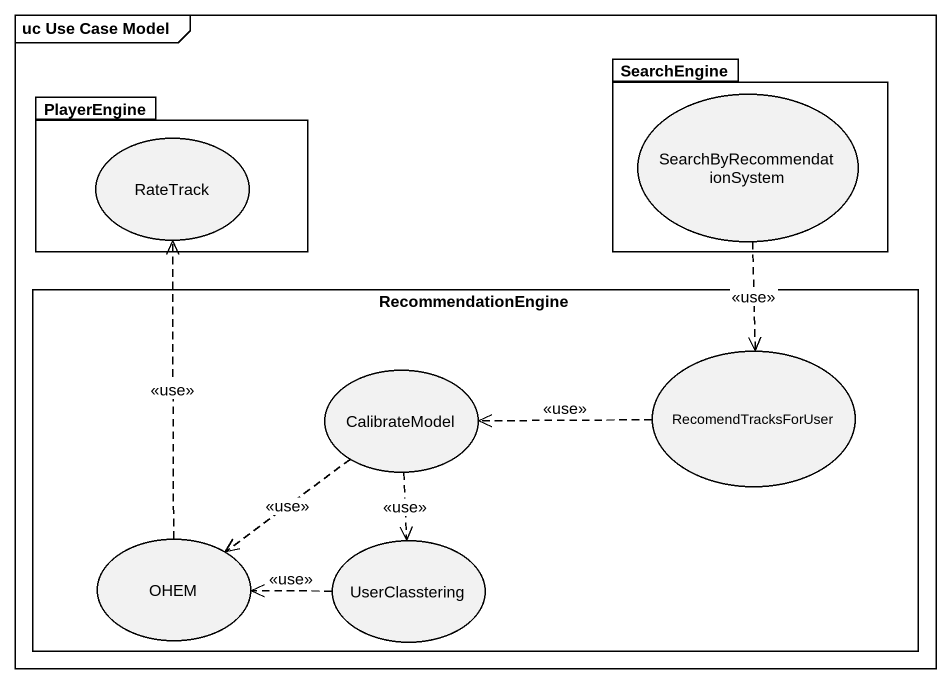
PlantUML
@startuml
mainframe uc Use Case Model
package SearchEngine {
  usecase SearchByRecommendationSystem
}
package PlayerEngine {
  usecase RateTrack
}
rectangle RecommendationEngine {
  usecase CalibrateModel
  usecase RecomendTracksForUser
  usecase OHEM
  usecase UserClasstering
}
SearchByRecommendationSystem ..> RecomendTracksForUser : <<use>>
CalibrateModel ..> OHEM : <<use>>
CalibrateModel ..> UserClasstering : <<use>>
RecomendTracksForUser .left.> CalibrateModel : <<use>>
OHEM .up.> RateTrack : <<use>>
UserClasstering .left.> OHEM : <<use>>
@enduml
